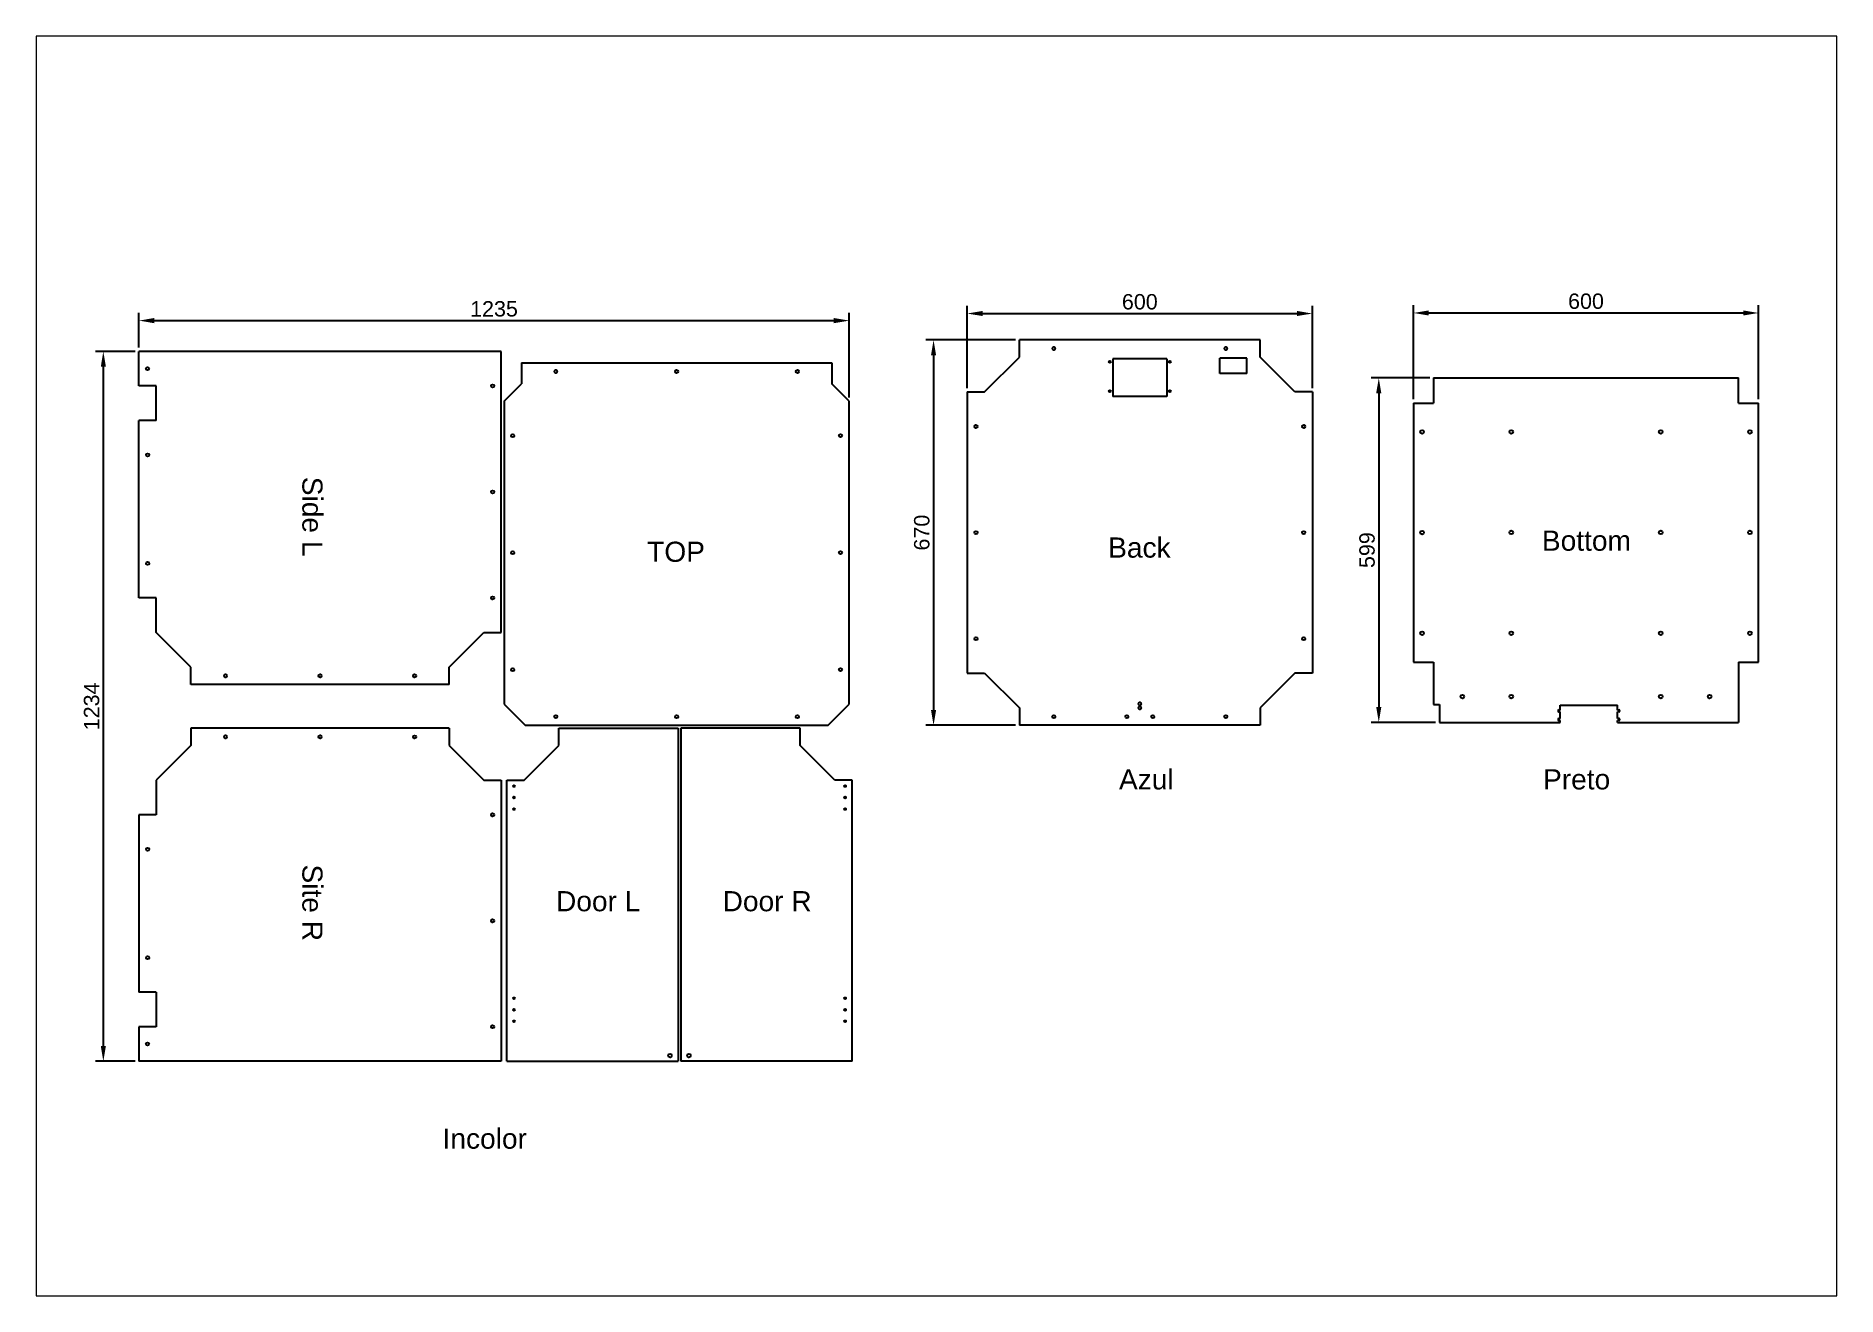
# Paper-space layout 'Layout2' of a CAD drawing. Header units: millimetres. Extents: x -1 to 292, y -1 to 204.
# The model-space entities are those that its viewports show. They can reach past a viewport. Long polylines and large blocks are cut down to what shows.
import ezdxf

# ---------------------------------------------------------------- set-up
doc = ezdxf.new("R2010")
doc.units = ezdxf.units.MM
doc.styles.get("Standard").update_dxf_attribs({"font": 'arial.ttf'})
doc.dimstyles.new('ISO-25', dxfattribs={"dimtxt": 2.5, "dimasz": 2.5, "dimexe": 1.25, "dimexo": 0.625, "dimtad": 1, "dimtxsty": 'Standard', "dimcen": 2.5, "dimadec": 0, "dimazin": 0, "dimtfac": 1, "dimtmove": 0, "dimatfit": 3, "dimfxl": 1, "dimarcsym": 0})

# ---------------------------------------------------------------- blocks, each defined once
blk = doc.blocks.new('*D5')
at = {"color": 0, "lineweight": -2, "transparency": 16777216}
for p, q in [((16.15, 153.53), (16.15, 159.16)), ((131.7, 145.43), (131.7, 159.16)), ((18.65, 157.91), (129.2, 157.91))]:
    blk.add_line(p, q, dxfattribs=at)
at = {"color": 0, "transparency": 16777216}
for points in [[(18.65, 158.33), (18.65, 157.49), (16.15, 157.91)], [(129.2, 158.33), (129.2, 157.49), (131.7, 157.91)]]:
    blk.add_solid(points, dxfattribs=at)
at = {"layer": 'Defpoints', "color": 0, "transparency": 16777216}
for p in [(131.7, 157.91), (16.15, 152.9), (131.7, 144.8)]:
    blk.add_point(p, dxfattribs=at)
at = {"color": 0, "transparency": 16777216, "insert": (73.92, 159.81), "char_height": 2.5, "attachment_point": 5}
blk.add_mtext('1235', dxfattribs=at)
blk = doc.blocks.new('*D6')
at = {"color": 0, "lineweight": -2, "transparency": 16777216}
for p, q in [((15.52, 152.9), (9.11, 152.9)), ((10.36, 150.4), (10.36, 39.95)), ((15.52, 37.45), (9.11, 37.45))]:
    blk.add_line(p, q, dxfattribs=at)
at = {"color": 0, "transparency": 16777216}
for points in [[(9.95, 150.4), (10.78, 150.4), (10.36, 152.9)], [(9.95, 39.95), (10.78, 39.95), (10.36, 37.45)]]:
    blk.add_solid(points, dxfattribs=at)
at = {"layer": 'Defpoints', "color": 0, "transparency": 16777216}
for p in [(16.15, 152.9), (10.36, 37.45), (16.15, 37.45)]:
    blk.add_point(p, dxfattribs=at)
at = {"color": 0, "transparency": 16777216, "insert": (8.46, 95.17), "char_height": 2.5, "attachment_point": 5, "rotation": 90}
blk.add_mtext('1234', dxfattribs=at)
blk = doc.blocks.new('*D7')
at = {"color": 0, "lineweight": -2, "transparency": 16777216}
for p, q in [((150.91, 146.93), (150.91, 160.31)), ((153.41, 159.06), (204.55, 159.06)), ((207.05, 146.93), (207.05, 160.31))]:
    blk.add_line(p, q, dxfattribs=at)
at = {"color": 0, "transparency": 16777216}
for points in [[(153.41, 159.48), (153.41, 158.65), (150.91, 159.06)], [(204.55, 159.48), (204.55, 158.65), (207.05, 159.06)]]:
    blk.add_solid(points, dxfattribs=at)
at = {"layer": 'Defpoints', "color": 0, "transparency": 16777216}
for p in [(207.05, 159.06), (150.91, 146.31), (207.05, 146.31)]:
    blk.add_point(p, dxfattribs=at)
at = {"color": 0, "transparency": 16777216, "insert": (178.98, 160.96), "char_height": 2.5, "attachment_point": 5}
blk.add_mtext('600', dxfattribs=at)
blk = doc.blocks.new('*D8')
at = {"color": 0, "lineweight": -2, "transparency": 16777216}
for p, q in [((158.76, 154.77), (144.18, 154.77)), ((145.43, 152.27), (145.43, 94.59)), ((158.76, 92.09), (144.18, 92.09))]:
    blk.add_line(p, q, dxfattribs=at)
at = {"color": 0, "transparency": 16777216}
for points in [[(145.01, 152.27), (145.84, 152.27), (145.43, 154.77)], [(145.01, 94.59), (145.84, 94.59), (145.43, 92.09)]]:
    blk.add_solid(points, dxfattribs=at)
at = {"layer": 'Defpoints', "color": 0, "transparency": 16777216}
for p in [(159.38, 154.77), (145.43, 92.09), (159.38, 92.09)]:
    blk.add_point(p, dxfattribs=at)
at = {"color": 0, "transparency": 16777216, "insert": (143.52, 123.43), "char_height": 2.5, "attachment_point": 5, "rotation": 90}
blk.add_mtext('670', dxfattribs=at)
blk = doc.blocks.new('*D9')
at = {"color": 0, "lineweight": -2, "transparency": 16777216}
for p, q in [((223.5, 145.11), (223.5, 160.4)), ((226, 159.15), (277.14, 159.15)), ((279.64, 145.11), (279.64, 160.4))]:
    blk.add_line(p, q, dxfattribs=at)
at = {"color": 0, "transparency": 16777216}
for points in [[(226, 159.57), (226, 158.74), (223.5, 159.15)], [(277.14, 159.57), (277.14, 158.74), (279.64, 159.15)]]:
    blk.add_solid(points, dxfattribs=at)
at = {"layer": 'Defpoints', "color": 0, "transparency": 16777216}
for p in [(279.64, 159.15), (223.5, 144.48), (279.64, 144.48)]:
    blk.add_point(p, dxfattribs=at)
at = {"color": 0, "transparency": 16777216, "insert": (251.57, 161.05), "char_height": 2.5, "attachment_point": 5}
blk.add_mtext('600', dxfattribs=at)
blk = doc.blocks.new('*D10')
at = {"color": 0, "lineweight": -2, "transparency": 16777216}
for p, q in [((226.15, 148.6), (216.61, 148.6)), ((217.86, 146.1), (217.86, 95.06)), ((227.08, 92.56), (216.61, 92.56))]:
    blk.add_line(p, q, dxfattribs=at)
at = {"color": 0, "transparency": 16777216}
for points in [[(217.44, 146.1), (218.27, 146.1), (217.86, 148.6)], [(217.44, 95.06), (218.27, 95.06), (217.86, 92.56)]]:
    blk.add_solid(points, dxfattribs=at)
at = {"layer": 'Defpoints', "color": 0, "transparency": 16777216}
for p in [(226.77, 148.6), (217.86, 92.56), (227.71, 92.56)]:
    blk.add_point(p, dxfattribs=at)
at = {"color": 0, "transparency": 16777216, "insert": (215.96, 120.58), "char_height": 2.5, "attachment_point": 5, "rotation": 90}
blk.add_mtext('599', dxfattribs=at)

msp = doc.modelspace()

# ---------------------------------------------------------------- linework, layer by layer
for p, q in [((4027.5, 2072.7), (3397.5, 2072.7)), ((3397.5, 2012.7), (3397.5, 2072.7)), ((4027.5, 1584.2), (4027.5, 2072.7)), ((4928.4, 2062.5), (4928.4, 2092.7)), ((5347.4, 2092.7), (4928.4, 2092.7)), ((5347.4, 2062.5), (5347.4, 2092.7)), ((4062.5, 2052.7), (4602.5, 2052.7)), ((4062.5, 2052.7), (4062.5, 2016.1)), ((4602.5, 2052.7), (4602.5, 2016.1)), ((4868.1, 2002.2), (4928.4, 2062.5)), ((5184.9, 2059.7), (5090.9, 2059.7)), ((5090.9, 2059.7), (5090.9, 1994.2)), ((5184.9, 2059.7), (5184.9, 1994.2)), ((5277.1, 2034), (5277.1, 2061.1)), ((5324, 2061.1), (5277.1, 2061.1)), ((5324, 2034), (5324, 2061.1)), ((5407.7, 2002.2), (5347.4, 2062.5)), ((3427.7, 2012.7), (3397.5, 2012.7)), ((3427.7, 1952.7), (3427.7, 2012.7)), ((4032.5, 1986.1), (4062.5, 2016.1)), ((4632.5, 1986.1), (4602.5, 2016.1)), ((5324, 2034), (5277.1, 2034)), ((5648.7, 2026.7), (6178.7, 2026.7)), ((5648.7, 2026.7), (5648.7, 1982.7)), ((6178.7, 1982.7), (6178.7, 2026.7)), ((4032.5, 1986.1), (4032.5, 1459.3)), ((4632.5, 1459.3), (4632.5, 1986.1)), ((4837.9, 2002.2), (4837.9, 1513.2)), ((4837.9, 2002.2), (4868.1, 2002.2)), ((5184.9, 1994.2), (5090.9, 1994.2)), ((5437.9, 2002.2), (5407.7, 2002.2)), ((5437.9, 2002.2), (5437.9, 1513.2)), ((5613.7, 1982.7), (5648.7, 1982.7)), ((5613.7, 1982.7), (5613.7, 1532.7)), ((6178.7, 1982.7), (6213.7, 1982.7)), ((6213.7, 1532.7), (6213.7, 1982.7)), ((3427.7, 1952.7), (3397.5, 1952.7)), ((3397.5, 1644.2), (3397.5, 1952.7)), ((3427.7, 1644.2), (3397.5, 1644.2)), ((3427.7, 1584.2), (3427.7, 1644.2)), ((3488, 1523.9), (3427.7, 1584.2)), ((3937, 1523.9), (3997.3, 1584.2)), ((3997.3, 1584.2), (4027.5, 1584.2)), ((3488, 1493.7), (3488, 1523.9)), ((3937, 1493.7), (3937, 1523.9)), ((4837.9, 1513.2), (4868.1, 1513.2)), ((4868.1, 1513.2), (4928.4, 1452.9)), ((5407.7, 1513.2), (5347.4, 1452.9)), ((5437.9, 1513.2), (5407.7, 1513.2)), ((5613.7, 1532.7), (5648.7, 1532.7)), ((5648.7, 1532.7), (5648.7, 1458.7)), ((6178.7, 1532.7), (6213.7, 1532.7)), ((6178.7, 1532.7), (6178.7, 1427.7)), ((3937, 1493.7), (3488, 1493.7)), ((4032.5, 1459.3), (4069.1, 1422.7)), ((4595.9, 1422.7), (4632.5, 1459.3)), ((4928.4, 1452.9), (4928.4, 1422.7)), ((5347.4, 1452.9), (5347.4, 1422.7)), ((5648.7, 1458.7), (5658.7, 1458.7)), ((5658.7, 1458.7), (5658.7, 1427.7)), ((5866.7, 1449.3), (5868.7, 1449.3)), ((5866.7, 1446), (5868.7, 1446)), ((5868.7, 1457.7), (5968.7, 1457.7)), ((5868.7, 1449.3), (5868.7, 1457.7)), ((5868.7, 1434.3), (5868.7, 1446)), ((5968.7, 1449.3), (5968.7, 1457.7)), ((5970.7, 1449.3), (5968.7, 1449.3)), ((5968.7, 1434.3), (5968.7, 1446)), ((5970.7, 1446), (5968.7, 1446)), ((3488, 1417.7), (3488, 1387.5)), ((3937, 1417.7), (3488, 1417.7)), ((3937, 1417.7), (3937, 1387.5)), ((4069.1, 1422.7), (4595.9, 1422.7)), ((4127.7, 1417.7), (4335, 1417.7)), ((4127.7, 1387.5), (4127.7, 1417.7)), ((4335, 1417.7), (4335, 838.7)), ((4547.3, 1417.7), (4340, 1417.7)), ((4340, 1417.7), (4340, 838.7)), ((4547.3, 1387.5), (4547.3, 1417.7)), ((5347.4, 1422.7), (4928.4, 1422.7)), ((5658.7, 1427.7), (5868.7, 1427.7)), ((5866.7, 1434.3), (5868.7, 1434.3)), ((5866.7, 1431), (5868.7, 1431)), ((5868.7, 1427.7), (5868.7, 1431)), ((5970.7, 1434.3), (5968.7, 1434.3)), ((5968.7, 1427.7), (5968.7, 1431)), ((5970.7, 1431), (5968.7, 1431)), ((5968.7, 1427.7), (6178.7, 1427.7)), ((3488, 1387.5), (3427.7, 1327.2)), ((3937, 1387.5), (3997.3, 1327.2)), ((4067.4, 1327.2), (4127.7, 1387.5)), ((4607.6, 1327.2), (4547.3, 1387.5)), ((3427.7, 1327.2), (3427.7, 1267.2)), ((3997.3, 1327.2), (4027.5, 1327.2)), ((4027.5, 1327.2), (4027.5, 838.7)), ((4037.2, 1327.2), (4067.4, 1327.2)), ((4037.2, 838.7), (4037.2, 1327.2)), ((4637.8, 1327.2), (4607.6, 1327.2)), ((4637.8, 838.7), (4637.8, 1327.2)), ((3427.7, 1267.2), (3397.5, 1267.2)), ((3397.5, 1267.2), (3397.5, 958.7)), ((3427.7, 958.7), (3397.5, 958.7)), ((3427.7, 958.7), (3427.7, 898.7)), ((3427.7, 898.7), (3397.5, 898.7)), ((3397.5, 898.7), (3397.5, 838.7)), ((4027.5, 838.7), (3397.5, 838.7)), ((4037.2, 838.7), (4335, 838.7)), ((4637.8, 838.7), (4340, 838.7))]:
    msp.add_line(p, q)
for centre, radius in [((4988.4, 2077.7), 2.7), ((5287.4, 2077.7), 2.7), ((3412.5, 2042.7), 2.7), ((4122.5, 2037.7), 2.7), ((4332.5, 2037.7), 2.7), ((4542.5, 2037.7), 2.7), ((5085.9, 2054.7), 1.65), ((5189.9, 2054.7), 1.65), ((4012.5, 2012.7), 2.7), ((5085.9, 2003.7), 1.65), ((5189.9, 2003.7), 1.65), ((4852.9, 1942.2), 2.7), ((5422.9, 1942.2), 2.7), ((4047.5, 1926.1), 2.7), ((4617.5, 1926.1), 2.7), ((5628.7, 1932.7), 3.2), ((5783.7, 1932.7), 3.2), ((6043.7, 1932.7), 3.2), ((6198.7, 1932.7), 3.2), ((3412.6, 1892.7), 2.7), ((4012.5, 1828.4), 2.7), ((4852.9, 1757.7), 2.7), ((5422.9, 1757.7), 2.7), ((5628.7, 1757.7), 3.2), ((5783.7, 1758), 3.2), ((6043.7, 1758), 3.2), ((6198.7, 1758), 3.2), ((4047.5, 1722.7), 2.7), ((4617.5, 1722.7), 2.7), ((3412.6, 1704.2), 2.7), ((4012.5, 1644.2), 2.7), ((4852.9, 1573.2), 2.7), ((5422.9, 1573.2), 2.7), ((5628.7, 1582.7), 3.2), ((5783.7, 1582.7), 3.2), ((6043.7, 1582.7), 3.2), ((6198.7, 1582.7), 3.2), ((3548, 1508.7), 2.7), ((3712.5, 1508.7), 2.7), ((3877, 1508.8), 2.7), ((4047.5, 1519.3), 2.7), ((4617.5, 1519.3), 2.7), ((5698.7, 1472.7), 3.2), ((5783.7, 1472.7), 3.2), ((6043.7, 1472.7), 3.2), ((6128.7, 1472.7), 3.2), ((4988.4, 1437.8), 2.7), ((5115.4, 1437.8), 2.7), ((5137.9, 1460), 2.7), ((5137.9, 1453), 2.7), ((4122.5, 1437.7), 2.7), ((4332.5, 1437.7), 2.7), ((4542.5, 1437.7), 2.7), ((5160.4, 1437.7), 2.7), ((5287.4, 1437.7), 2.7), ((3548, 1402.7), 2.7), ((3712.5, 1402.7), 2.7), ((3877, 1402.6), 2.7), ((4049.7, 1317.2), 1.6), ((4625.3, 1317.2), 1.6), ((4049.7, 1297.2), 1.6), ((4625.3, 1297.2), 1.6), ((4012.5, 1267.2), 2.7), ((4049.7, 1277.2), 1.6), ((4625.3, 1277.2), 1.6), ((3412.6, 1207.2), 2.7), ((4012.5, 1082.9), 2.7), ((3412.6, 1018.7), 2.7), ((4049.7, 948.2), 1.6), ((4625.3, 948.2), 1.6), ((4049.7, 928.2), 1.6), ((4049.7, 908.2), 1.6), ((4625.3, 928.2), 1.6), ((4625.3, 908.2), 1.6), ((4012.5, 898.7), 2.7), ((3412.5, 868.7), 2.7), ((4321, 848.7), 3.2), ((4354, 848.7), 3.2)]:
    msp.add_circle(centre, radius)
for centre, start, end in [((5866.7, 1447.7), 90, 270), ((5970.7, 1447.7), 270, 90), ((5866.7, 1432.7), 90, 270), ((5970.7, 1432.7), 270, 90)]:
    msp.add_arc(centre, 1.65, start, end)

# ---------------------------------------------------------------- texts
at = {"color": 8, "char_height": 35, "attachment_point": 1, "rotation": 270}
for s, insert in [('\\pi17.323;Side L', (3716.7, 1872.1)), ('\\pi19.507;Site R', (3716.7, 1200.3))]:
    msp.add_mtext_dynamic_manual_height_columns(s, width=169.345, gutter_width=12.5, heights=[0], dxfattribs=dict(at, insert=insert))
at = {"color": 8, "char_height": 35, "attachment_point": 1}
for s, insert in [('\\pi10.59;Bottom', (5826.4, 1761.2)), ('\\pi36.052;TOP', (4245.2, 1741.9)), ('\\pi32.208;Back', (5050.6, 1749.2)), ('\\pi14.052;Door L', (4108.7, 1134.5)), ('\\pi9.4321;Door R', (4403, 1134.5))]:
    msp.add_mtext_dynamic_manual_height_columns(s, width=169.345, gutter_width=12.5, heights=[0], dxfattribs=dict(at, insert=insert))
at = {"color": 1, "char_height": 35, "attachment_point": 1}
for s, insert in [('\\pi38.834;Azul', (5062.8, 1346.3)), ('\\pi29.033;Preto', (5809.9, 1346.3)), ('Incolor', (3925.5, 721.8))]:
    msp.add_mtext_dynamic_manual_height_columns(s, width=169.345, gutter_width=12.5, heights=[0], dxfattribs=dict(at, insert=insert))

psp = doc.layouts.new('Layout2')

# ---------------------------------------------------------------- dimensions: what is measured, and where the dimension line sits
for base, p1, p2, picture, middle in [((131.69642, 157.91011), (16.1459, 152.90326), (131.69642, 144.80069), '*D5', (73.92116, 159.81239)), ((207.05139, 159.06238), (150.91349, 146.30705), (207.05139, 146.30705), '*D7', (178.98244, 160.96381)), ((279.6371, 159.15171), (223.4992, 144.48257), (279.6371, 144.48257), '*D9', (251.56815, 161.05314))]:
    dim = psp.add_linear_dim(base=base, p1=p1, p2=p2, dimstyle='ISO-25', override={"dimlfac": -10.687965})
    dim.commit()
    dim.dimension.update_dxf_attribs({"geometry": picture, "text_midpoint": middle})
for base, p1, p2, picture, middle in [((10.36331, 37.4463), (16.1459, 152.90326), (16.1459, 37.4463), '*D6', (8.46102, 95.17478)), ((145.4264, 92.08719), (159.38095, 154.77452), (159.38095, 92.08719), '*D8', (143.52497, 123.43086)), ((217.85711, 92.55501), (226.77391, 148.59935), (227.70954, 92.55501), '*D10', (215.95567, 120.57718))]:
    dim = psp.add_linear_dim(base=base, p1=p1, p2=p2, angle=90, dimstyle='ISO-25', override={"dimlfac": -10.687965})
    dim.commit()
    dim.dimension.update_dxf_attribs({"geometry": picture, "text_midpoint": middle})

# ---------------------------------------------------------------- viewports
at = {"layer": '0'}
psp.add_viewport(center=(145.90671, 101.73681), size=(292.98893, 204.9124904), view_center_point=(4784.35644, 1525.82374), view_height=2190.0975682, dxfattribs=at)

doc.saveas('drawing.dxf')
